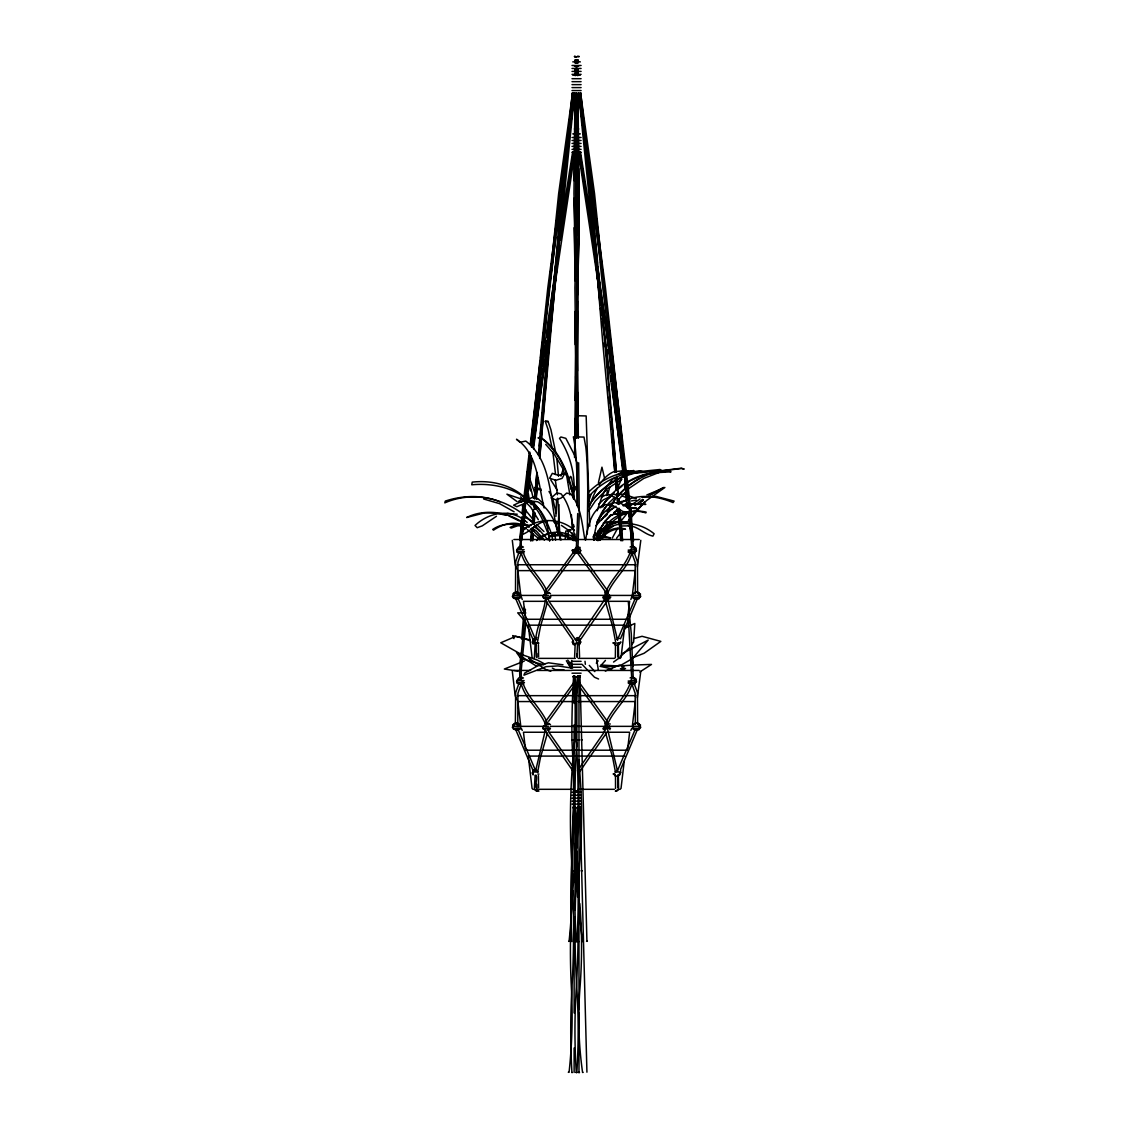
<?xml version="1.0" encoding="UTF-8"?>
<svg xmlns="http://www.w3.org/2000/svg" width="1129" height="1129" viewBox="0 0 1129 1129"><rect width="100%" height="100%" fill="white"/><g stroke="black" fill="none" stroke-linecap="round" stroke-linejoin="round"><path stroke-width="1.5" d="M576.27 549.865L577.709 513.554M577.088 505.679L577.117 490.579A86.778 6.986 -88.5 0 0 575.169 446.83L573.363 436.838L583.989 437.078L585.796 447.07A86.778 6.986 -88.5 0 1 587.743 490.819L587.306 533.975M577.865 549.865L579.304 513.554L578.669 462.791M558.911 528.781L558.926 531.858L558.94 523.87M574.139 198.379L575.24 281.008M574.28 180.823L574.957 98.364M575.254 63.28C572.488 58.398 581.026 58.567 577.653 63.323L578.006 59.809M575.55 221.185L576.397 117.67M575.197 489.972L575.226 486.472M576.03 400.485L576.256 375.929M577.483 414.526L577.469 310.912M575.014 93.199L573.955 193.652L576.227 275.561M575.197 75.572L575.282 68.53L576.863 68.53M576.609 93.199L575.55 193.652L576.707 235.481M574.096 227.719L575.226 280.077M574.407 203.135L574.463 197.857M574.675 180.301L574.986 155.731M575.762 222.441L576.609 152.217M574.125 490.805L574.195 485.555M574.534 457.541L576.256 314.017M576.354 438.292L576.778 403.279M577.187 368.28L578.161 287.768L577.145 251.16M574.732 455.17L575.24 418.351M575.48 400.809L575.818 376.253M577.483 370.989L577.483 300.977M575.536 312.677L575.465 400.485M576.651 259.896L576.848 251.09M577.498 295.078L579.064 221.185L578.612 168.546M559.038 504.691L558.093 532.86M631.746 679.093L628.43 619.863M633.284 679.009L631.28 633.806L628.345 602.223M575.226 311.435L575.226 344.684M577.483 290.52L579.064 239.997L578.612 204.885M631.76 548.369L629.742 513.582L602.745 287.796L592.979 193.68L579.008 92.888M633.298 548.313L631.28 513.526L604.283 287.74L594.531 193.623L580.546 92.818M624.93 482.676L625.113 477.99M574.605 657.036L575.169 644.207M576.933 657.036L577.512 644.207M628.571 618.763L628.274 625.268L624.845 628.768M628.726 615.503L629.093 607.36M543.021 595.886L543.585 598.285M543.021 726.808L542.922 728.798L545.589 729.941M620.682 770.542L620.428 773.153L618.297 774.946M632.565 595.886L633.129 598.285L635.133 599.019L638.054 598.285L640.185 596.493L640.439 593.882L637.927 592.866M632.565 726.808L633.129 729.207L635.133 729.941L638.054 729.207L640.185 727.415L640.439 724.818L637.927 723.788M534.398 657.191L535.132 644.25M534.398 788.127L535.132 775.171M536.854 653.381L536.981 657.784M536.854 784.302L536.981 788.719M520.187 663.739L520.822 653.183M521.669 639.099L523.277 619.779M519.904 540.495L521.725 516.899M521.443 540.565L521.965 533.819M522.219 530.447L522.614 525.394M573.349 551.135L574.252 552.434M603.606 596.818L604.509 598.13M573.391 498.75C576.284 477.708 570.978 456.116 559.518 438.334L560.873 436.979L565.841 438.334L575.169 456.328L577.427 464.739M549.061 340.817L549.752 332.138M550.021 328.666L550.444 323.473M550.867 318.265L561.438 195.105M555.736 276.718L539.747 458.43M556.018 273.26L556.569 266.317M557.119 259.374L557.401 255.916M558.657 240.308L558.926 236.836M559.349 231.628L560.04 222.963M524.533 619.779L519.636 670.795L519.82 677.372M524.971 614.515L525.422 609.251M531.166 540.819L532.196 528.541M532.789 521.513L533.664 510.985M533.961 507.486L534.412 502.222M534.709 498.708L536.91 472.388L534.483 498.708M538.392 454.846L547.819 342.553L567.337 150.961M525.775 623.363L521.175 670.866L521.4 679.093M532.705 540.904L533.283 533.876M534.172 523.348L535.061 512.82M535.358 509.32L535.64 505.806M536.233 498.792L538.011 477.736L536.021 498.792M539.62 458.43L549.357 342.623L574.139 98.406M520.06 539.902L521.104 528.259M521.683 521.612L521.979 518.282M522.05 534.977L521.598 539.958L523.404 528.316M522.346 531.646L522.642 528.316M637.617 593.473L637.448 561.72L633.976 552.025M637.617 724.409L637.448 692.641L633.976 682.946M523.927 612.751L524.42 607.487M530.588 540.819L531.392 532.041M532.366 521.513L533.509 509.235M533.834 505.721L534.158 502.222M538.533 454.846L539.027 449.582M539.352 446.068L540.156 437.29M540.481 433.79L541.285 425.012M541.779 419.748L542.428 412.734M542.908 407.47L543.882 396.942M544.206 393.428L545.18 382.9M545.505 379.386L546.323 370.622M546.648 367.108L547.621 356.581M547.946 353.081L548.92 342.553M523.531 633.891L524.011 628.627M532.281 539.14L532.775 533.876M533.749 523.348L534.229 518.084M535.047 509.32L535.372 505.806M635.345 593.501L635.175 562.298L631.675 552.533M635.345 724.423L635.175 693.234L631.675 683.454M513.878 594.969L514.09 592.767L516.32 591.822L518.761 592.683L520.342 594.743M513.878 725.891L514.09 723.689L516.32 722.758L518.761 723.604L520.342 725.665M567.859 145.697L568.212 142.183M572.601 98.322L572.953 94.822M549.103 285.99L551.432 263.339M551.799 259.853L558.643 193.623L572.586 92.818M555.68 237.259L534.596 420.821M556.047 233.774L556.583 228.538M557.119 223.316L557.839 216.345M558.206 212.859L558.926 205.887M559.462 200.652L559.998 195.43M529.995 452.263L519.806 546.775M530.757 445.263L547.819 287.74L573.32 92.818M531.152 455.82L521.175 542.245L521.386 548.369M532.098 447.07L549.357 287.796L574.859 92.888M561.805 191.634L562.369 186.426M562.919 181.219L563.484 176.011M564.034 170.804L564.415 167.332M569.072 123.95L569.623 118.743M570.004 115.271L572.417 92.705M575.578 63.196L576.538 59.724M560.365 219.492L561.113 212.548M561.48 209.077L562.228 202.133M562.792 196.926L563.526 189.982M563.907 186.511L564.655 179.567M565.206 174.36L565.77 169.152M566.321 163.945L566.702 160.473M569.496 134.436L569.863 130.964M573.024 101.469L573.405 97.997M606.725 495.589L607.275 490.48M545.519 599.118C543.769 613.23 536.882 626.059 535.513 640.27M545.66 728.812L535.513 771.192M621.006 657.6L624.845 625.17L589.056 625.17M627.71 617.648L629.643 601.32L550.006 601.32M630.829 599.499L632.311 595.42L635.246 570.625L561.367 570.625M640.806 540.297L637.335 566.829M621.006 788.536L624.238 761.214M627.71 748.569L629.643 732.241L550.006 732.241M640.806 671.219L637.335 697.764M521.979 513.526L523.023 504.776M523.447 501.262L529.289 452.263M530.334 443.514L540.142 361.252M540.565 357.752L542.442 341.988M543.077 336.738L543.698 331.489M544.319 326.239L548.92 287.74M523.531 513.582L523.941 510.082M525.818 494.333L526.241 490.833M526.664 487.333L527.285 482.083M529.995 459.32L530.418 455.82M531.463 447.07L531.872 443.57M532.295 440.07L532.916 434.82M533.551 429.57L534.172 424.321M549.117 320.114L550.359 309.656M550.783 306.171L554.918 271.327M555.327 267.855L555.948 262.62M553.774 294.034L554.395 288.812L553.337 295.784M554.805 285.327L556.668 269.648M557.077 266.162L557.486 262.676M529.416 469.608L529.854 466.136M530.503 460.928L530.926 457.443M532.225 447.013L547.819 321.85L554.988 274.813M524.886 518.338L525.973 509.659M527.06 500.966L532.253 459.235M533.551 448.806L552.547 301.006M575.564 75.445L576.467 68.488M577.102 75.516C580.405 68.686 574.788 64.071 576.143 73.808M585.542 540.099C587.884 527.031 590.735 509.8 604.763 504.536L612.116 505.044L622.912 511.522L628.543 512.227L631.266 509.602L620.456 503.139L613.103 502.617L607.981 505.185M593.685 539.775C595.237 527.723 598.271 515.022 606.696 505.834M522.699 513.074L523.179 509.602M531.759 447.013L532.239 443.542M532.944 438.32L533.424 434.848M534.384 427.891L534.85 424.419M535.569 419.198L541.285 377.481M541.765 374.009L542.484 368.788M542.964 365.316L543.67 360.095M544.15 356.623L546.295 340.972M546.775 337.5L548.92 321.85M529.967 471.414L530.672 466.192M531.152 462.721L531.632 459.235M533.537 445.334L548.793 334.085M549.498 328.864L549.978 325.392M575 75.445L576.594 68.488M560.421 191.944L562.341 178.043M562.821 174.572L563.554 169.35M564.034 165.878L564.514 162.407M565.234 157.185L565.714 153.713M566.433 148.506L566.913 145.02M567.633 139.813L569.087 129.383M571.726 110.261L572.205 106.789M572.925 101.582L573.405 98.11M560.309 239.969L573.391 151.85M574.929 151.907L554.932 285.327M577.483 134.633C580.264 130.018 574.054 129.906 575.409 134.577M520.13 539.902L521.132 533.255M523.898 524.999L524.646 520.003M558.714 250.426L559.518 245.205M560.563 227.875L572.657 151.85M560.45 238.304L563.484 219.294M564.034 215.837L564.585 212.379M565.135 208.936L565.685 205.478M568.423 188.19L569.806 179.553M571.726 167.459L572.276 164.001M598.441 482.577L601.955 467.166L604.424 477.722M634.921 549.64L634.78 547.071L632.55 546.14L630.109 546.986M639.155 595.336L639.014 592.767L637.024 591.85M634.921 680.575L634.78 678.007L632.55 677.061L630.109 677.922M639.155 726.257L639.014 723.689L637.024 722.786M537.587 641.512L540.424 626.722L547.452 602.223M537.587 772.434L540.424 757.644L547.452 733.144M573.447 806.628L574.224 806.628M568.48 482.351L570.357 476.382L571.401 477.242L573.405 487.742L570.865 488.998M587.856 503.605L590.933 494.742L589.324 494.643L588.124 498.256M609.745 487.305L607.614 494.883M597.001 535.414L598.257 530.588M573.405 538.448L574.266 535.273M574.238 537.277L575.098 534.102M635.006 599.019L617.859 638.915M637.603 598.201L620.47 638.845M635.006 729.941L617.859 769.837M637.603 729.122L620.47 769.766M560.958 476.156L563.54 467.956M568.339 530.475L567.774 538.547M545.208 593.318L546.478 589.338L576.552 547.932M545.208 724.239L546.478 720.26L573.546 682.89M589.832 505.82L592.019 499.286A85.945 38.16 -90 0 1 597.34 488.123M597.17 510.717L600.995 499.286A85.945 38.16 -90 0 1 606.315 488.123M572.205 529.515L573.772 524.999M519.128 552.025L515.657 561.72L515.487 593.473M521.415 552.533L517.929 562.298L517.759 593.501M519.128 682.946L515.657 692.641L515.374 723.153M521.415 683.454L517.929 693.234L517.759 724.423M615.347 657.784L615.503 644.631M526.721 472.726L527.045 471.851L527.709 472.585M631.873 553.083C627.541 568.663 613.414 578.909 607.43 593.727M631.873 684.005C627.541 699.599 613.414 709.831 607.43 724.649M631.421 548.214C627.23 565.685 611.777 576.961 605.186 593.247M631.421 679.136C627.23 696.607 611.777 707.883 605.186 724.169M573.334 551.516L573.052 553.012L573.913 553.337L579.699 553.069L579.403 551.7M573.334 642.937L573.052 644.433L574.308 644.687M580.038 640.072L580.052 638.788M603.592 597.213L603.309 598.709L604.17 599.019L609.956 598.751L609.66 597.396M603.592 728.134L603.309 729.63M617.775 487.686L621.26 479.458M580.419 675.65L579.516 675.664M580.419 806.572L579.516 806.6M605.073 598.977L576.552 641.23L548.99 601.362L547.551 597.777M607.882 598.229L606.188 602.463L579.403 641.173M605.553 728.699L604.114 732.284L577.498 770.74M617.577 528.414L612.327 537.968M575.903 703.536A474.66 458.402 85.6 0 1 577.441 676.13L577.794 675.678M575.903 834.472A474.66 458.402 85.6 0 1 577.441 807.066L577.794 806.614M630.829 730.421L631.732 728.445M597.156 535.075L605.088 521.104M574.153 552.293L574.322 553.182L580.038 548.652L580.052 547.367L578.528 547.339L574.096 550.91M574.153 643.713L574.322 644.603M604.41 597.989L604.579 598.864L609.448 595.011M604.41 728.911L604.579 729.8M593.007 536.995L595.166 532.987M596.973 534.553L600.572 527.864M544.347 597.947L545.914 598.991M629.657 552.25C629.375 554.113 635.698 554.099 635.317 552.067M544.347 728.868L544.488 729.757M549.922 729.574L549.428 728.36L545.152 728.431M633.891 597.947C633.355 600.078 641.625 599.457 638.958 597.424M629.657 683.186C629.375 685.049 635.698 685.021 635.317 682.989M633.891 728.868C633.355 731.013 641.625 730.392 638.958 728.36M593.374 538.166L605.652 520.751L611.636 514.81M572.53 529.346L574.153 526.439M621.035 642.048L620.244 643.036L613.132 643.036M596.662 522.346L598.37 519.467A46.741 39.388 -70.2 0 1 612.553 505.736M598.934 535.781L600.614 533.001M601.997 535.781C609.928 519.622 627.837 507.443 646.197 512.157L645.816 512.905C629.29 507.415 611.241 515.77 602.293 530.235M602.279 506.625L604.848 502.447A75.671 75.445 -58.2 0 1 645.294 474.194L668.142 470.976L671.078 471.823L656.739 472.656M602.872 506.949L604.579 504.155M594.023 540.311L600.91 530.799A31.372 27.562 -66.7 0 1 617.69 521.429L627.879 521.937L619.299 522.05A31.372 27.562 -66.7 0 0 602.519 531.42L596.535 539.479M607.077 511.493L614.43 499.964A79.369 79.312 -33.5 0 1 639.339 478.4M608.206 510.336L614.642 500.246A79.369 79.312 -33.5 0 1 657.544 471.442L681.549 468.493L684.174 469.099L681.337 468.21L657.332 471.16A79.369 79.312 -33.5 0 0 648.173 474.208M621.148 531.985L622.954 529.162M588.463 506.399L593.035 499.597A79.623 78.522 32.7 0 1 636.064 471.922L659.999 469.509L662.314 470.878L635.218 473.093A79.623 78.522 32.7 0 0 592.189 500.768M588.83 510.83L595.35 500.966L607.374 488.702L621.91 479.317M579.403 772.095L606.188 733.384M573.8 550.458L577.215 546.14L577.483 547.932M605.172 594.503L607.952 591.85L606.527 595.42M605.172 725.439L607.952 722.786L606.527 726.356M564.754 473.517L562.044 478.4L555.835 480.277L549.611 478.23L552.321 473.333L558.559 475.394L564.754 473.517L566.673 475.789L569.905 494.883M628.345 520.737L644.673 501.812L632.649 514.669L646.48 500.627L664.882 487.474L646.846 494.954M615.531 788.451L615.503 775.567M548.595 590.354L575.536 553.125M597.368 535.626L600.106 531.844A29.255 29.058 60.4 0 1 616.293 522.275L626.214 521.965L616.646 522.092A29.255 29.058 60.4 0 0 606.344 526.41M597.707 535.456L600.445 531.674A29.255 29.058 60.4 0 1 605.045 527.328M548.595 721.276L572.488 688.14M601.588 526.467L606.626 519.538A49.605 44.511 -84.3 0 1 611.438 514.626M620.414 521.824L626.934 513.596M631.901 644.419L633.623 642.133L634.808 623.462L624.351 628.345M616.632 538.138L620.244 533.382M595.844 525.691L610.521 509.871L615.968 506.244M632.762 594.743L634.343 592.683L636.784 591.822M534.299 769.343L532.719 771.389L533.227 773.958M632.762 725.665L634.343 723.604L636.784 722.758M599.894 540.41L601.559 538.293M597.636 538.97C599.104 534.525 611.495 533.989 600.515 537.404M596.295 663.16L598.158 660.888M601.348 665.009L605.44 660.437M574.224 675.707L573.377 676.031L575.028 676.102A859.606 859.606 0 0 1 576.848 740.059A946.384 946.384 0 0 0 576.848 857.546A676.765 676.765 0 0 1 576.848 941.572L575.945 941.53M605.13 516.715L607.162 514.514M617.281 500.867L629.206 488.236L643.713 478.47L660.183 472.049M620.202 656.951L629.333 647.863M601.531 536.444C607.317 529.995 617.168 525.945 625.522 529.275C617.182 527.328 608.376 530.785 602.787 537.079M574.125 703.452L574.111 675.664M598.737 504.042L603.352 499.865L611.974 495.758M536.585 540.551C541.412 535.344 548.299 532.493 555.426 532.916M539.747 539.718C548.666 529.36 564.585 530.686 574.943 538.152M576.99 790.752L576.157 790.752M543.12 595.505L548.398 592.866L550.486 593.628M548.511 598.285L550.642 596.493M534.836 639.367L532.62 641.23L533.086 644.01M618.297 644.01L620.428 642.232M543.12 726.427L548.398 723.788L550.486 724.564M534.836 770.288L532.62 772.151L533.086 774.946M640.538 502.179L643.008 500.175M604.354 596.592L608.023 593.628M575.141 644.01L577.173 642.387M604.354 727.528L608.023 724.564M604.565 729.884L609.448 725.933M640.792 501.996L643.431 499.879M634.865 505.538L642.599 499.343M616.815 645.421L617.591 644.828M616.815 776.343L617.591 775.75M613.541 662.06L619.059 658.08M631.224 505.03L640.002 498.976M618.692 504.437C634.794 492.95 655.751 495.306 673.053 502.588L674.098 501.093L655.808 496.337L642.02 497.212M616.434 510.04L619.158 508.233M623.25 505.51L627.329 502.786M650.544 494.982L663.767 487.474L648.865 495.236M614.007 512.665L618.226 509.885M596.549 540.099L602.491 536.981L605.511 536.6L610.662 537.884L603.817 537.545L597.876 540.65M639.734 672.023L651.504 664.431L632.988 665.052M604.297 530.559C619.496 519.594 640.115 522.219 654.128 533.763L652.901 536.148C644.151 534.102 637.702 526.086 628.232 525.549M605.116 531.406L612.92 526.424M518.903 551.898L518.691 553.266L521.852 553.266M523.658 553.097L523.404 551.742L520.54 551.742M533.848 643.671L534.652 643.234M518.903 682.819L518.691 684.202L521.852 684.202M523.658 684.033L523.404 682.664L520.54 682.664M619.468 644.518L619.2 643.163M609.956 729.687L609.66 728.318M619.468 775.454L619.793 774.409M496.478 516.263L482.266 525.86L477.2 527.695L475.027 525.479C487.587 513.582 507.062 508.629 522.318 518.663M519.975 598.285L520.54 595.886M517.661 549.654L516.546 550.627L517.336 551.615L524.449 551.615M520.54 597.114L513.102 597.297L512.312 596.324L513.427 595.336L519.538 595.336M628.161 550.133L635.444 549.654L636.558 550.627L635.768 551.615L628.331 551.418M550.797 597.114L543.021 597.114M517.661 680.575L516.546 681.563L517.336 682.537L524.449 682.537M628.161 681.069L635.444 680.575L636.558 681.563L635.768 682.537L628.331 682.339M521.838 499.427L518.592 501.332L521.838 502.095M526.481 500.218L532.832 497.141L538.081 498.806L543.543 503.788M620.273 665.602L632.494 658.56L648.215 640.072L621.966 653.762M610.831 597.114L602.787 597.114M573.207 641.074L572.064 642.048C573.49 644.207 579.614 644.207 581.04 642.048L579.897 641.074M576.467 637.927L577.695 637.589M604.805 728.897L603.535 728.572M615.305 791.09L617.083 790.244M601.263 497.127L605.581 495.081L614.303 494.333M605.285 671.063L619.539 664.995L624.027 666.985L621.74 667.027M524.251 661.1L504.338 669.031L518.084 671.162M631.704 658.136L644.08 653.282L660.818 641.385L642.048 636.29L634.202 638.464M621.105 670.259L625.522 668.523L620.414 668.678M517.971 729.941L520.638 728.798L520.54 726.808M544.799 592.683L547.24 591.822L549.47 592.767M536.741 637.56L534.299 638.407L532.719 640.468L532.888 642.895M544.799 723.604L547.24 722.758L549.47 723.689M547.678 520.85C537.771 521.697 531.985 530.263 523.56 534.017L521.358 532.267C534.85 517.294 559.589 516.8 574.365 530.207M571.443 662.243L568.395 663.189L570.893 667.211M630.504 471.583L633.948 470.567L622.446 471.851A85.945 38.16 -90 0 0 618.353 474.124A75.615 69.391 -73.1 0 0 588.336 492.399M521.669 524.308L511.254 528.076L510.139 527.426C515.981 524.519 522.939 523.461 528.951 526.495M504.465 514.217L507.669 513.399L517.251 514.231M522.374 547.17L517.096 549.809L516.899 552.194L519.566 553.337M522.374 678.106L517.096 680.731L516.899 683.116L519.566 684.259M541.045 488.998L537.757 489.817L534.779 487.516L537.87 487.968L541.285 490.438M597.1 540.339L598.906 540.184M627.018 500.274L621.148 501.572A46.741 39.388 -70.2 0 0 616.773 503.393M578.979 899.615A373.403 360.617 85.6 0 0 582.578 941.544L583.128 941.487M578.979 1030.551A373.403 360.617 85.6 0 0 582.578 1072.465L583.128 1072.409M603.408 522.699L611.551 521.725L605.497 522.741M618.353 474.095L639.635 470.765L642.316 471.499M576.002 63.28L575.621 59.809L577.145 59.766M645.887 474.519L655.187 472.924M577.85 65.948L577.258 65.962M578.006 68.559L575.621 68.559L576.354 73.78M608.785 723.943L610.309 723.985M631.45 500.923L636.192 500.062M578.231 128.974L577.258 128.918M578.006 131.176L576.919 131.176M574.76 65.962L576.115 66.004L574.393 66.032M577.498 131.176L577.723 134.661M641.441 471.88L621.754 475.013A75.615 69.391 -73.1 0 0 589.479 495.687M574.76 128.918L576.115 128.946L574.393 128.974M576.863 131.147L575.282 131.147M602.096 666.237L615.263 666.562M575.621 59.809L576.594 59.724M576.298 60.162L575.282 60.246L576.778 60.176M572.036 1072.479L572.262 1072.536M575.973 66.371L575.367 66.399M575.959 74.105L575.282 68.897L576.778 68.841M615.164 494.925L623.885 494.177L636.361 498.468M577.131 746.622A522.177 504.296 85.6 0 0 576.256 740.144L577.117 740.074L576.256 740.059A946.384 946.384 0 0 1 576.256 857.546A676.765 676.765 0 0 0 576.256 941.572L577.159 941.53M576.256 871.066L576.298 871.066A474.66 458.402 85.6 0 1 575.776 855.824M575.973 129.27L575.367 129.299M619.341 666.025L600.924 665.023M622.742 665.785L631.28 665.179M572.036 740.074L572.262 740.102M572.036 870.995L572.262 871.024M621.853 513.526L613.654 514.288A38.936 32.713 71.5 0 0 609.533 515.685M545.152 597.509L550.218 598.088L547.875 598.963M547.875 729.884L549.428 729.8M577.159 1072.451L576.256 1072.494A676.765 676.765 0 0 1 576.256 988.482A946.384 946.384 0 0 0 578.076 929.731M624.958 470.567L613.47 471.851A85.945 38.16 -90 0 0 599.132 485.202M605.68 597.58L608.983 597.424M578.951 644.518L580.235 643.77L579.403 643.135M605.68 728.501L608.983 728.36M576.369 131.458L575.31 131.486M571.923 941.628L571.923 941.628A373.403 186.708 -90 0 1 571.923 857.603A522.177 261.095 -90 0 0 571.923 740.116A474.66 237.33 -90 0 1 573.588 676.158M517.646 598.991L519.213 597.947M517.646 729.927L519.213 728.868M575.945 870.953L576.383 870.981A859.606 859.606 0 0 1 576.256 855.726M536.063 643.163L538.928 643.163M568.748 941.403L568.748 941.36M568.296 1072.268L569.072 1072.324A373.403 263.988 -87.2 0 0 571.415 988.383A522.177 369.155 -87.2 0 1 574.689 870.953A474.66 335.553 -87.2 0 0 575.197 843.518M620.527 525.987L630.081 525.86M627.555 507.486L636.502 507.909L635.726 508.614L626.905 507.471M572.77 61.869L580.334 61.869M572.008 65.482L581.096 65.482M572.008 68.446L575.381 68.446M581.096 68.446L577.441 68.488M572.008 71.409L576.552 71.409M577.723 71.409L581.096 71.409M572.008 74.359L575.381 74.359M577.723 74.359L581.096 74.359M572.77 75.093L580.334 75.093M572.008 78.705L581.096 78.705M572.008 81.669L581.096 81.669M572.008 84.633L581.096 84.633M572.008 87.596L581.096 87.596M572.008 90.56L581.096 90.56M572.008 93.509L581.096 93.509M572.77 133.885L580.334 133.885M572.008 137.498L581.096 137.498M572.008 140.462L581.096 140.462M572.008 143.425L581.096 143.425M572.008 146.389L581.096 146.389M572.008 149.353L581.096 149.353M572.008 152.316L581.096 152.316M552.194 448.552L548.158 429.74L545.251 421.272L548.045 421.272L550.952 429.74L555.934 453.618M513.864 539.507L639.24 539.507M517.999 549.654L524.11 549.654M517.28 564.74L635.825 564.74M559.786 570.625L517.858 570.625L520.794 595.42L522.261 599.499M544.023 595.336L548.581 595.336M609.166 595.336L550.359 595.42M633.228 595.336L639.339 595.336M520.794 595.42L543.726 595.42M609.378 595.42L632.311 595.42M545.293 601.32L523.461 601.32L525.394 617.648M525.592 619.271L540.509 619.271M542.273 619.271L610.831 619.271M612.581 619.271L627.512 619.271M564.048 625.17L528.259 625.17L532.098 657.6M565.615 625.17L587.489 625.17M536.162 639.395L536.882 639.395M575.381 639.395L578.612 639.395M616.871 639.395L617.577 639.395M535.555 641.074L532.069 642.048L532.86 643.036L538.251 643.036M532.874 658.376L534.37 658.376M538.731 658.376L575.381 658.376M578.161 658.376L614.374 658.376M618.734 658.376L620.216 658.376M572.008 661.34L581.096 661.34M572.008 664.304L581.096 664.304M572.008 667.267L581.096 667.267M572.008 670.231L581.096 670.231M513.864 670.443L530.574 670.443M537.094 670.443L571.683 670.443M581.421 670.443L639.24 670.443M572.008 673.194L581.096 673.194M572.77 676.807L580.334 676.807M517.999 680.575L524.11 680.575M517.28 695.662L573.377 695.662M578.147 695.662L635.825 695.662M559.786 701.561L517.858 701.561L520.794 726.356L543.726 726.356M561.367 701.561L576.552 701.561M578.246 701.561L635.246 701.561L632.311 726.356L550.359 726.356M519.538 726.257L513.427 726.257L512.312 727.245L513.102 728.233L520.201 728.233M544.023 726.257L548.581 726.257M633.228 726.257L639.339 726.257M543.359 728.233L550.472 728.233M603.126 728.233L610.493 728.233M632.889 728.233L640.002 728.233L640.792 727.245L639.677 726.257M545.293 732.241L523.461 732.241L525.394 748.569M525.592 750.206L540.509 750.206M542.273 750.206L627.512 750.206M564.048 756.091L528.259 756.091L532.098 788.536M565.615 756.091L587.489 756.091M589.056 756.091L624.845 756.091M536.162 770.317L536.882 770.317M577.808 770.317L578.612 770.317M616.871 770.317L617.577 770.317M538.081 771.996L533.184 771.996L532.069 772.984L532.86 773.958M615.023 771.996L619.581 771.996M614.853 773.958L613.132 773.958L615.164 774.734M619.877 773.958L620.752 772.49M532.874 789.312L534.37 789.312M538.731 789.312L574.28 789.312M578.161 789.312L614.374 789.312M618.734 789.312L620.216 789.312M572.008 792.276L581.096 792.276M572.008 795.239L581.096 795.239M572.008 798.189L580.941 798.189M572.008 801.153L581.096 801.153M572.008 804.116L581.096 804.116M572.77 807.729L580.334 807.729M586.925 1072.183L579.981 807.023M525.832 612.962L517.717 612.849L524.505 620.738M563.921 669.737L555.256 669.624L552.293 668.043M578.979 941.53L578.979 941.572M574.125 1072.451L574.125 1048.022M578.725 128.974L577.766 128.918M497.113 513.145L484.609 512.862L466.658 517.519C486.698 507.514 512.439 512.622 529.162 527.229M575.945 740.031L576.848 740.059M578.725 66.032L578.133 66.004M614.501 644.687L615.7 644.73M614.501 775.623L615.7 775.651M537.841 774.057L538.928 774.085M577.639 56.45L579.304 56.549L577.681 56.549M577.639 56.563L577.258 56.464M575.959 59.724L575.282 59.766M523.221 524.35L530.926 525.592M623.589 513.441L625.875 513.526L625.946 512.735L615.997 513.582A38.936 32.713 71.5 0 0 610.549 515.586M575.945 1072.451L576.848 1072.494A676.765 676.765 0 0 0 576.848 988.482A946.384 946.384 0 0 1 575.113 916.649M518.409 597.509L513.342 598.088L515.699 598.963M518.409 728.431L513.342 729.009L515.699 729.884M574.252 643.855L573.278 643.375M578.979 676.158L578.076 676.102A859.606 859.606 0 0 0 576.256 740.059M578.979 807.08L578.076 807.023A859.606 859.606 0 0 0 576.354 848.091M577.145 68.53L577.752 75.572M635.302 598.13L632.932 597.17M617.027 637.56L619.256 638.492M635.302 729.052L632.932 728.092M575.282 68.53L575.621 68.559M563.018 664.812L548.511 662.794L537.305 666.025L524.717 673.067L523.941 675.17L546.097 666.646L557.98 665.927L572.558 668.199M545.251 421.272L548.2 421.71M521.753 524.519C511.903 521.33 501.798 524.59 493.528 530.136L492.696 529.459C502.645 522.614 515.882 522.671 526.199 528.809M611.904 668.947L599.936 666.293M626.341 470.821L629.121 471.329M569.228 529.642L570.907 530.15L565.798 531.124L565.248 539.182M558.192 533.495L562.355 534.37M522.896 638.054L515.755 636.347L500.768 642.782L521.217 654.368L537.489 660.126L544.884 664.078M498.623 513.512L506.201 515.36M529.995 639.903L512.707 635.599L513.991 638.619M543.698 664.84L531.703 661.411L528.824 658.376L546.182 669.723L550.811 671.219M500.048 501.869C482.506 494.573 463.102 495.278 445.278 501.078L444.826 502.857C478.569 488.137 518.564 501.953 539.634 531.336M483.664 498.99L499.582 503.661L514.118 511.804M531.731 661.876L521.88 658.659M616.039 494.177L619.384 495.165M524.929 498.27C538.067 501.572 542.767 516.673 548.115 527.61M633.694 547.17L636.206 548.2L635.952 550.811L630.899 553.337L628.232 552.194M553.958 522.191L558.474 523.856M633.694 678.106L636.206 679.122L635.952 681.733L630.899 684.259L628.232 683.116M524.491 638.675L529.303 640.538M622.742 496.167L627.075 497.889M598.582 679.009L594.503 677.259L581.915 664.219M524.971 517.04L534.454 522.826M523.574 499.766L506.907 494.163L517.096 501.629M628.698 551.474L630.688 552.391M523.447 547.071L521.217 546.14L518.775 546.986L517.195 549.047L517.364 551.474M613.16 642.895L615.164 643.812M628.698 682.41L630.688 683.313M523.447 678.007L521.217 677.061L518.775 677.922L517.195 679.968L517.364 682.41M535.344 790.244L537.15 791.09M536.021 790.244L537.799 791.09M535.245 790.244L537.009 791.09M509.221 516.094L519.015 520.836M538.942 791.09C532.874 788.875 538.039 779.589 536.106 775.171M639.677 595.336L640.792 596.324L640.002 597.297L632.565 597.114M520.779 655.173L516.503 652.477L520.582 658.165M536.501 666.195L521.711 656.697L520.427 653.691M530.884 528.795L534.582 531.322M527.426 529.656L539.479 539.14M534.003 526.664L539.789 530.616L547.904 539.718M531.928 528.019L536.275 530.983L544.39 540.085M561.381 525.366L568.381 530.164L575.24 536.755M574.266 540.466C567.562 534.539 557.895 533.156 549.541 535.965L549.075 536.952C557.204 534.934 566.645 534.793 573.419 540.608M520.427 521.513L526.072 525.648M535.513 644.828L536.289 645.421M535.513 775.75L536.289 776.343M536.896 524.717L543.924 531.533M523.531 519.608L527.201 522.445M520.441 595.505L515.177 592.866L513.074 593.628L512.919 596.493L515.05 598.285M520.441 726.427L515.177 723.788L512.665 724.818L512.919 727.415M573.476 806.558L575.028 807.023A859.606 859.606 0 0 1 576.75 848.091M531.688 529.346L539.549 536.967M531.293 504.663C517.675 486.387 494.177 479.684 472.247 482.125L471.739 484.778C499.865 482.168 530.969 492.173 542.71 520.257M520.638 496.859L530.785 507.316L538.335 519.735M589.267 665.39L594.814 671.614M522.275 506.102L532.196 518.38M545.716 444.374L554.212 454.07L562.538 468.112L564.444 474.293M567.76 660.098L571.994 665.545M579.558 551.954L606.626 589.338L607.882 593.318M579.558 682.89L606.626 720.26L607.882 724.239M577.568 553.125L604.509 590.354L605.553 593.656M578.584 685.416L604.509 721.276L605.553 724.592M573.687 641.173L546.916 602.463L545.208 598.229M571.796 765.081L548.99 732.284L547.551 728.699M573.687 772.095L546.916 733.384L545.208 729.151M557.387 490.339L550.811 479.966M566.349 660.705L570.794 668.142M548.99 491.482L552.462 497.339M535.245 638.915L517.745 597.805M533.354 640.341L515.501 598.201M535.245 769.837L517.745 728.727M533.354 771.262L515.501 729.122M574.111 806.586L574.125 807.023A474.66 335.553 -87.2 0 1 574.647 817.65M516.659 568.818L515.191 564.74L512.298 540.297M516.659 699.74L515.191 695.662L512.298 671.219M521.372 728.445L522.261 730.421M545.674 593.727C539.69 578.909 525.564 568.663 521.231 553.083M545.674 724.649C539.69 709.831 525.564 699.599 521.231 684.005M547.918 593.247C541.934 577.822 527.271 567.28 522.826 551.135M547.918 724.169C541.638 708.32 526.551 697.412 522.247 680.589M543.331 521.824L548.341 534.285L549.611 540.735M536.938 499.131L529.219 477.158M551.968 535.005C547.128 522.628 542.386 508.106 529.769 501.601L522.896 500.782L513.639 505.171L516.814 506.709L530.701 500.951L537.573 501.756C551.418 509.334 556.583 525.818 561.071 539.958M574.463 499.23C569.326 476.142 561.381 451.84 541.059 437.685L538.011 437.939L539.874 437.219C560.45 451.417 568.635 475.845 573.772 499.173M533.241 498.129L529.247 482.111M596.648 659.35L598.328 669.949M552.829 498.849L556.047 512.834M555.285 479.966L557.472 494.7M605.652 602.223L612.68 626.722L615.517 641.512M605.652 733.144L612.68 757.644L615.517 772.434M529.995 487.855L530.588 490.847M617.591 640.27L607.444 597.89M617.591 771.192L607.444 728.812M552.829 451.925L555.553 474.49M544.178 507.937C538.053 484.75 538.392 453.9 516.489 439.252L520.032 442.286L525.818 441.086C553.097 461.832 549.668 502.645 557.782 533.029M546.775 522.755L549.668 540.89M580.475 151.85L591.765 222.695M592.316 226.153L592.866 229.61M578.937 151.907L592.979 240.025L599.005 290.548M528.358 493.683L529.572 501.361M579.897 152.147L595.519 255.93M597.876 271.609L605.483 322.146L617.069 414.258M579.177 157.383L599.005 289.08M529.12 482.563L529.684 486.359M631.633 528.513L632.353 533.495M632.833 536.825L633.313 540.156M628.938 520.229L631.577 538.533M577.413 70.238L578.133 75.445M619.807 434.848L597.848 267.855M620.287 438.32L621.006 443.542M621.486 447.013L622.206 452.235M622.912 457.443L623.391 460.928M629.361 504.381L629.841 507.852M630.561 513.074L631.28 518.282M603.465 327.128L623.533 473.15M624.718 481.843L627.103 499.23M629.022 513.13L629.502 516.602M580.645 98.378L588.604 159.189M589.056 162.661L594.531 204.391M594.983 207.877L605.483 288.064L622.333 442.046M578.457 93.213L600.12 258.485M600.572 261.97L601.249 267.206M601.94 272.428L602.392 275.913M584.878 539.535C582.028 524.082 581.125 506.625 570.837 494.022L566.645 493.077L560.944 498.171L555.722 499.78L551.178 497.988L556.879 492.893L561.057 493.839C571.627 506.921 572.459 525.013 575.324 541.003M630.194 513.794L630.829 518.86M631.464 523.912L633.581 540.791M617.507 417.73L618.17 422.938M618.819 428.159L619.256 431.631M619.92 436.852L620.357 440.324M625.593 482.027L626.03 485.512M626.694 490.72L627.131 494.192M628.698 513.85L632.085 540.833M607.487 350.004L607.924 353.476M609.674 367.377L610.337 372.584M610.775 376.07L611.424 381.277M611.862 384.749L623.448 476.861M624.535 485.555L624.972 489.026M625.41 492.498L626.948 504.663M596.606 257.398L597.227 262.62M599.428 294.034L600.049 299.27M601.08 307.977L601.503 311.463M602.336 318.42L602.745 321.906M605.186 598.116L605.497 600.854M585.005 661.298L585.358 664.318M555.595 540.184L554.706 533.311L554.565 534.85L553.224 535.456L551.686 535.061L551.7 533.41L552.716 540.396M622.714 445.546L623.293 450.796M623.674 454.295L624.45 461.295M624.831 464.795L626.355 478.795M626.736 482.295L627.315 487.545M627.696 491.044L628.458 498.044M607.628 321.37L608.009 324.87M608.785 331.87L609.166 335.369M609.745 340.619L610.309 345.869M610.69 349.369L611.269 354.619M611.847 359.869L612.426 365.119M612.807 368.618L627.159 499.851M627.541 503.351L628.119 508.6M580.715 92.705L582.762 111.799M583.143 115.271L583.693 120.478M590.044 179.483L590.608 184.69M591.159 189.898L616.321 472.388M579.36 94.526L579.727 97.997M580.108 101.469L580.856 108.412M581.223 111.884L592.979 221.228L602.745 342.623L614.783 472.472M580.87 100.523L581.223 104.023M582.832 119.815L583.185 123.329M583.721 128.579L584.257 133.843M584.794 139.107L585.316 144.371M585.852 149.635L586.388 154.899M586.925 160.163L587.63 167.177M587.997 170.677L588.703 177.69M589.056 181.204L594.39 233.689M594.912 238.896L595.971 249.297M596.324 252.769L597.382 263.184M597.735 266.656L598.624 275.321M598.977 278.792L605.483 342.976L616.349 471.033M578.655 93.566L600.12 304.886M600.473 308.358L601.178 315.287M601.884 322.231L602.237 325.702M632.48 657.713L633.298 666.11M631.153 659.449L631.633 664.501M616.801 477.652L618.438 495.194M618.763 498.708L619.087 502.222M619.736 509.235L622.658 540.819M615.263 477.736L616.406 490.014M616.73 493.528L617.704 504.056M618.198 509.32L621.119 540.904M556.865 458.684L558.502 476.255M631.718 523.277L633.214 539.902M629.742 518.338L631.675 539.958M616.801 476.297L617.845 488.575M618.142 492.075L618.438 495.589M618.734 499.103L619.031 502.603M619.623 509.616L620.075 514.88M620.371 518.394L621.26 528.922M621.557 532.422L622.15 539.436M604.001 343.047L604.297 346.561M607.712 386.894L608.009 390.408M608.602 397.422L609.053 402.686M609.646 409.7L610.239 416.714M610.69 421.978L611.283 428.992M611.876 436.02L612.482 443.034M612.92 448.298L614.712 469.339M615.446 478.117L616.49 490.395M618.127 509.687L620.654 539.507M557.74 498.058L560.125 539.733M571.401 514.838L572.121 527.765M578.006 436.034L576.834 415.726L586.163 415.938L589.775 526.213M578.937 639.395L579.558 657.036M577.117 653.832L577.229 657.036M572.304 532.973L572.488 538.18M579.981 676.102L586.925 941.318M575.917 238.769L576.03 244.047M575.917 312.677L576.27 328.511M618.367 644.25L618.593 657.191M618.367 775.171L618.593 788.127M538.392 644.631L538.604 656.866M536.106 644.25L536.331 657.191M538.392 775.567L538.604 787.802M577.498 392.031L577.85 416.587M575.677 376.253L576.03 400.809M617.761 644.25L617.93 657.191M617.761 775.171L617.93 788.127M576.354 152.217L577.258 222.441M578.358 438.292L576.496 287.768L579.064 193.652L577.949 93.199M576.778 438.292L574.901 287.768L577.469 193.652L576.369 93.199M577.074 462.791L577.625 506.554M571.697 660.465L571.754 666.858M577.977 94.864L578.485 152.754M576.086 59.766L576.115 63.28M576.58 117.67L577.469 221.185M576.51 344.345L576.75 368.901M578.979 679.136L578.979 1072.494M574.125 724.804L574.125 882.384M574.125 916.649L574.125 1012.953M578.641 759.619A522.177 504.296 85.6 0 1 579.939 857.574A373.403 360.617 85.6 0 0 578.923 897.865M569.058 941.417A373.403 263.988 -87.2 0 0 571.415 857.447A522.177 369.155 -87.2 0 1 574.689 740.031A474.66 335.553 -87.2 0 0 574.125 676.102M579.84 903.567A522.177 504.296 85.6 0 1 579.939 988.496A373.403 360.617 85.6 0 0 578.881 1009.509M578.923 1028.801A373.403 360.617 85.6 0 1 578.824 1013.009M575.226 910.115A946.384 946.384 0 0 1 576.75 872.604M576.792 851.153A859.606 859.606 0 0 1 576.863 869.457M576.256 870.981A946.384 946.384 0 0 1 577.512 897.047M572.431 880.789A522.177 261.095 -90 0 0 571.923 871.038A474.66 237.33 -90 0 1 573.588 807.08M572.84 890.569A522.177 261.095 -90 0 1 571.923 988.524A373.403 186.708 -90 0 0 571.923 1072.55M576.256 740.144A474.66 458.402 85.6 0 1 575.776 724.889M600.699 507.824A36.241 16.498 -72.2 0 1 604.918 501.939L611.057 496.068L614.938 497.183L608.799 503.054A36.241 16.498 -72.2 0 0 598.949 520.413M607.148 486.74A85.945 38.16 -90 0 1 613.315 478.527M623.264 505.82A49.605 44.511 -84.3 0 1 629.657 504.07L645.844 504.353L632.198 504.296A49.605 44.511 -84.3 0 0 627.371 505.51M614.049 512.467A49.605 44.511 -84.3 0 1 618.255 509.631M601.178 520.37A46.741 39.388 -70.2 0 1 615.361 506.639M609.575 497.579A75.671 75.445 -58.2 0 1 614.176 492.752M616.617 490.508A75.671 75.445 -58.2 0 1 621.825 486.317M624.577 484.383A75.671 75.445 -58.2 0 1 630.292 480.926M631.774 480.135A75.671 75.445 -58.2 0 1 644.278 474.999M555.92 516.334A66.879 3.994 90 0 1 556.653 499.23M572.347 550.133L572.064 550.627C573.49 552.773 579.614 552.773 581.04 550.627L579.897 549.654L572.347 550.133M617.859 790.244L616.081 791.09L617.761 790.244M586.6 941.276L587.376 941.276L586.6 941.318M574.76 56.464C577.215 56.535 572.939 56.563 574.788 56.464M573.814 807.037L574.576 807.052L573.814 807.08M573.814 941.53L574.576 941.544L573.814 941.558M578.655 1072.451L579.431 1072.479L578.655 1072.451M575.296 56.972L576.383 56.944L575.296 56.972M581.336 739.918L582.098 739.904L581.336 739.932M581.336 870.84L582.098 870.826L581.336 870.854M573.814 740.031L574.816 740.031L573.927 739.975M578.655 740.031L579.431 740.045L578.655 740.059M573.814 870.967L574.816 870.967L573.927 870.911"/></g></svg>
